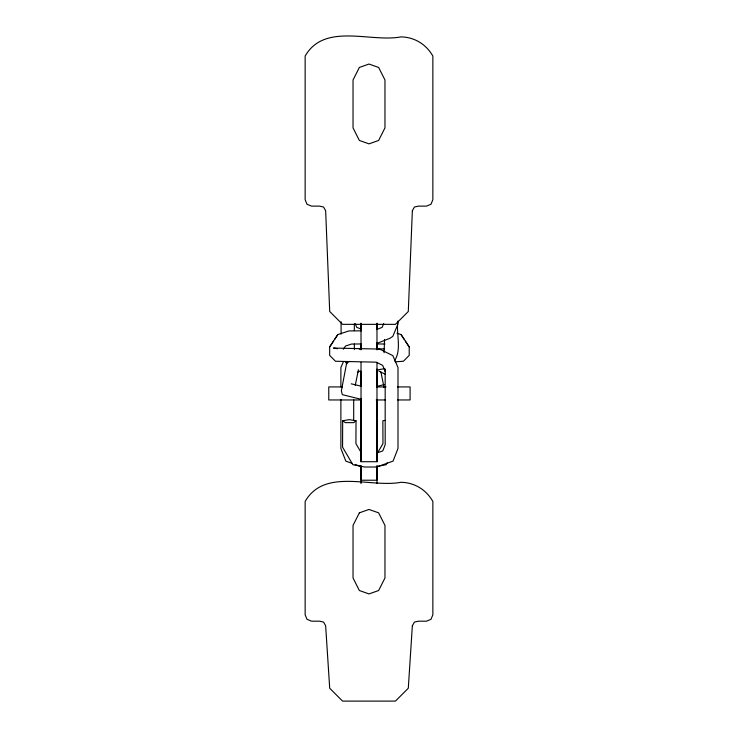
<?xml version="1.0" encoding="UTF-8"?>
<svg xmlns="http://www.w3.org/2000/svg" width="738" height="738" viewBox="0 0 738 738"><rect width="100%" height="100%" fill="white"/><g stroke="black" fill="none" stroke-linecap="round" stroke-linejoin="round"><path stroke-width="1.11" d="M340.882 399.415L340.882 448.436L345.827 461.121L352.017 463.335M340.882 386.878L340.891 367.496L343.474 361.555M353.696 420.549L353.696 399.821M376.98 362.358L376.98 461.702L361.02 461.702L361.02 452.154M361.02 451.785L361.02 398.419M361.02 386.463L361.02 371.315M361.02 349.609L361.02 343.899M361.02 329.047L361.02 323.327L361.02 349.812M376.98 461.702L376.98 399.378M376.98 387.607L376.98 369.037M376.98 349.609L376.98 342.755M376.98 329.047L376.98 323.327L376.98 349.812M384.544 339.554L384.092 352.718M397.8 321.851C396.149 334.6 401.942 349.591 394.461 360.827M397.837 321.002L397.837 324.397L392.791 336.39L389.996 338.253L376.777 343.465M360.974 452.256L355.928 443.649L356.02 420.771L349.222 419.636L342.663 420.798L342.561 447.145L352.875 464.737L364.71 467.016L376.555 467.025L393.05 461.121L398.003 448.436L397.994 367.496L392.828 355.624L379.655 349.083L333.456 348.05L337.534 348.714M361.279 330.836L349 330.928L337.838 334.554L329.665 346.925L329.655 355.384L335.458 361.251L376.232 362.173L382.625 365.347L385.402 371.74L385.291 369.655M355.255 385.384L358.419 369.775M383.76 323.53L382.155 327.358L376.417 329.618M377.349 453.215L382.957 443.649L382.865 420.771L385.135 420.392M387.155 462.781L386.011 464.737L376.325 466.601M343.373 349.24L345.495 346.021L351.583 344.037L360.79 343.973M334.775 339.176L337.838 334.554M329.665 346.925L333.465 341.177M356.02 420.771L353.659 422.634L345.402 422.653L342.663 420.798M349.627 361.38L346.703 362.865L341.362 390.845L342.331 394.664L361.592 399.433M357.358 372.376L360.135 370.974M376.832 453.031L382.773 450.909L385.19 444.728L385.181 369.876M376.731 386.408L384.378 384.599M376.583 370.024L384.932 368.622M395.236 361.814L403.418 361.251L409.221 355.384L409.212 346.925L401.048 334.554L396.989 333.235M359.221 349.083L361.528 349.056M376.509 348.936L384.581 348.871M342.506 386.924L328.77 386.924L328.77 399.959L361.519 399.959M376.924 386.924L386.075 386.924M397.524 386.924L410.107 386.924L410.107 399.959L397.69 399.959M376.232 399.959L385.273 399.959M376.934 343.963L384.996 344.019M351.223 383.815L361.057 386.149M355.107 464.442L361.297 466.656M361.509 329.24L356.731 327.358L355.116 323.53M378.742 370.974L385.227 374.258M345.532 362.459L347.22 363.686M401.048 334.554L404.101 339.176M405.411 341.177L409.212 346.925M380.919 372.007L384.074 387.616M354.332 323.964L354.341 330.689M341.085 321.851L341.085 334.176M376.98 483.575L376.98 465.927L376.98 480.226L361.02 480.226L361.02 465.927L361.02 483.575M361.02 362.358L361.02 461.702M354.341 343.991L354.341 349.535M412.348 210.745L408.298 311.491L395.439 324.351L342.561 324.351L329.701 311.491L325.652 210.745L323.567 207.009L319.517 206.123L311.528 206.123L307.017 204.251L305.145 199.73L305.145 56.06C324.536 22.26 370.587 42.675 400.928 36.9C414.415 37.057 426.269 44.345 432.855 56.06L432.855 199.73L430.983 204.251L426.472 206.123L418.483 206.123L414.433 207.009L412.348 210.745M412.348 625.815L408.298 688.24L395.439 701.1L342.561 701.1L329.701 688.24L325.652 625.815L323.567 622.069L319.517 621.184L311.528 621.184L307.017 619.311L305.145 614.8L305.145 501.453C324.536 467.661 370.587 488.076 400.928 482.301C414.415 482.449 426.269 489.737 432.855 501.453L432.855 614.8L430.983 619.311L426.472 621.184L418.483 621.184L414.433 622.069L412.348 625.815M359.369 67.444L353.032 79.999L353.032 127.895L359.369 140.451L369 143.864L378.631 140.451L384.968 127.895L384.968 79.999L378.631 67.444L369 64.04L359.369 67.444M359.369 512.845L353.032 525.401L353.032 577.965L359.369 590.52L369 593.933L378.631 590.52L384.968 577.965L384.968 525.401L378.631 512.845L369 509.441L359.369 512.845"/></g></svg>
